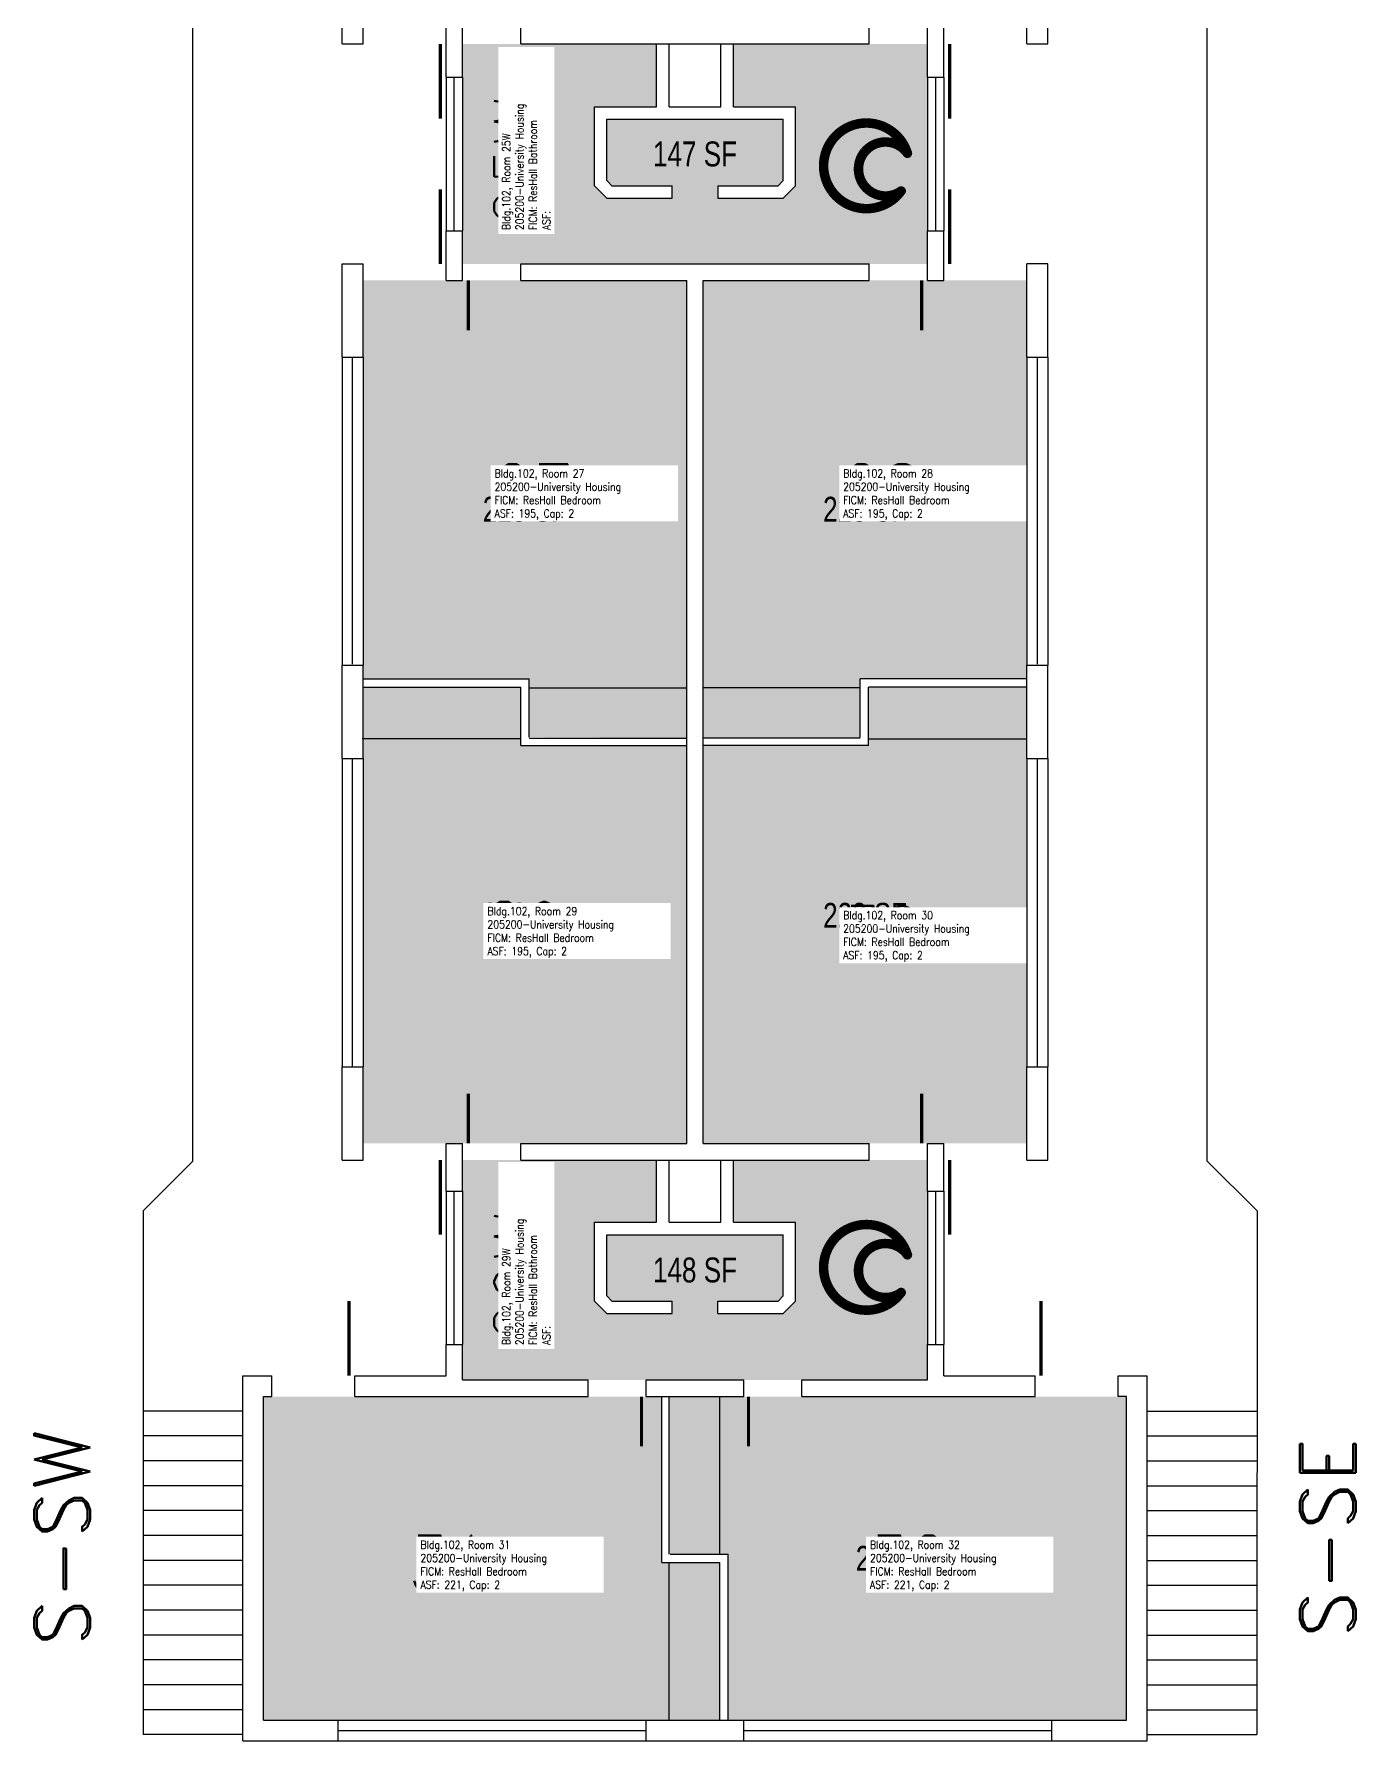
# Model space of a CAD drawing. Header units: inches. Extents: x -101 to 536, y 0 to 2108.
# Drawn here: x -101 to 536, y 0 to 823 of the extents above; entities that cross this region are included whole.
import ezdxf
from ezdxf.enums import TextEntityAlignment as Align

# ---------------------------------------------------------------- set-up
doc = ezdxf.new("R2010")
doc.units = ezdxf.units.IN
doc.header["$LTSCALE"] = 100
doc.header["$MEASUREMENT"] = 0
doc.layers.get('0').update_dxf_attribs({"linetype": 'CONTINUOUS'})
for name, color, linetype in [('A-DOOR', 2, 'CONTINUOUS'), ('A-GLAZ', 1, 'CONTINUOUS'), ('A-GLAZ-SILL', 2, 'CONTINUOUS'), ('A-IDEN-ICON', 4, 'CONTINUOUS'), ('A-IDEN-RNUM', 7, 'CONTINUOUS'), ('A-IDEN-SNUM', 4, 'CONTINUOUS'), ('A-IDEN-TEXT', 4, 'CONTINUOUS'), ('A-IDEN-VNUM', 4, 'CONTINUOUS'), ('A-SITE', 3, 'CONTINUOUS'), ('A-WALL', 5, 'CONTINUOUS'), ('AREA-TEXT', 3, 'CONTINUOUS'), ('Rooms-Category-Color', 7, 'CONTINUOUS'), ('Rooms-College-Color', 7, 'CONTINUOUS'), ('Rooms-Department-Color', 7, 'CONTINUOUS'), ('Rooms-Division-Color', 7, 'CONTINUOUS'), ('Rooms-Information', 7, 'CONTINUOUS')]:
    doc.layers.add(name, color=color, linetype=linetype)
doc.styles.add('AREA', font='arial.ttf', dxfattribs={"width": 0.75, "height": 24})
doc.styles.add('ROOMSNUMBER', font='TXT.SHX', dxfattribs={"height": 1})
doc.styles.add('ROOMVNUMBER', font='simplex.shx', dxfattribs={"width": 0.85})
doc.styles.add('TEXT', font='ROMAND')

# ---------------------------------------------------------------- blocks, each defined once
blk = doc.blocks.new('CPBATH')
at = {"const_width": 0.0127}
for points in [[(0.0571, 0.0168, 0.861492), (-0.0551, 0, 1)], [(0.0571, 0.0168, 0.729002), (-0.0084, -0.0042, 1)], [(-0.0551, 0, 0.726902), (0.0487, -0.0337, 1)], [(-0.0084, -0.0042, 0.609468), (0.0487, -0.0337, 1)]]:
    blk.add_lwpolyline(points, format="xyb", dxfattribs=at)
at = {"const_width": 0.00637}
for points in [[(0.0544, 0.0152, 1), (0.0599, 0.0184, 1)], [(0.0459, -0.0353, 1), (0.0515, -0.0321, 1)]]:
    blk.add_lwpolyline(points, format="xyb", close=True, dxfattribs=at)

msp = doc.modelspace()

# ---------------------------------------------------------------- hatches: boundary and pattern name
at = {"layer": 'Rooms-Category-Color', "true_color": 0x728ef3}
for points in [[(199.5, 818), (199.5, 787.69), (169.5, 787.69), (169.5, 749.69), (175.5, 743.69), (207, 743.69), (207, 749.69), (177.99, 749.69), (175.5, 752.18), (175.5, 781.69), (260.5, 781.69), (260.5, 752.18), (258.01, 749.69), (229, 749.69), (229, 743.69), (260.5, 743.69), (266.5, 749.69), (266.5, 787.69), (236.5, 787.69), (236.5, 818), (302, 818), (330, 818), (330, 802), (330, 728), (330, 712), (302, 712), (134, 712), (106, 712), (106, 728), (106, 802), (106, 818), (134, 818)], [(58, 704), (134, 704), (214, 704), (214, 483.43), (138.08, 483.89), (138.08, 511.89), (58, 511.89), (58, 667)], [(297.65, 511.89), (297.65, 483.43), (222, 483.43), (222, 704), (302, 704), (378, 704), (378, 667), (378, 511.89)], [(134.08, 479.89), (134.08, 507.89), (58, 507.89), (58, 473.5), (58, 325), (58, 288), (134, 288), (214, 288), (214, 479.89)], [(378, 507.89), (301.65, 507.89), (301.65, 479.89), (222, 479.89), (222, 288), (302, 288), (378, 288), (378, 325), (378, 473.5)], [(106, 191), (106, 174), (166.5, 174), (194.5, 174), (241.5, 174), (269.5, 174), (330, 174), (330, 191), (330, 265), (330, 280), (302, 280), (236.5, 280), (236.5, 250), (266.5, 250), (266.5, 212), (260.5, 206), (229, 206), (229, 212), (258.01, 212), (260.5, 214.49), (260.5, 244), (175.5, 244), (175.5, 214.49), (177.99, 212), (207, 212), (207, 206), (175.5, 206), (169.5, 212), (169.5, 250), (199.5, 250), (199.5, 280), (134, 280), (106, 280), (106, 265)], [(14, 166), (10, 166), (10, 10), (46, 10), (194.5, 10), (230, 10), (230, 86), (202, 86), (202, 166), (166.5, 166), (54, 166)], [(422, 166), (382, 166), (269.5, 166), (241.5, 166), (205.54, 166), (205.54, 90), (234, 90), (234, 10), (390, 10), (426, 10), (426, 166)]]:
    msp.add_hatch(color=171, dxfattribs=at).paths.add_polyline_path(points)
at = {"layer": 'Rooms-College-Color', "true_color": 0xadadad}
for points in [[(199.5, 818), (199.5, 787.69), (169.5, 787.69), (169.5, 749.69), (175.5, 743.69), (207, 743.69), (207, 749.69), (177.99, 749.69), (175.5, 752.18), (175.5, 781.69), (260.5, 781.69), (260.5, 752.18), (258.01, 749.69), (229, 749.69), (229, 743.69), (260.5, 743.69), (266.5, 749.69), (266.5, 787.69), (236.5, 787.69), (236.5, 818), (302, 818), (330, 818), (330, 802), (330, 728), (330, 712), (302, 712), (134, 712), (106, 712), (106, 728), (106, 802), (106, 818), (134, 818)], [(58, 704), (134, 704), (214, 704), (214, 483.43), (138.08, 483.89), (138.08, 511.89), (58, 511.89), (58, 667)], [(297.65, 511.89), (297.65, 483.43), (222, 483.43), (222, 704), (302, 704), (378, 704), (378, 667), (378, 511.89)], [(134.08, 479.89), (134.08, 507.89), (58, 507.89), (58, 473.5), (58, 325), (58, 288), (134, 288), (214, 288), (214, 479.89)], [(378, 507.89), (301.65, 507.89), (301.65, 479.89), (222, 479.89), (222, 288), (302, 288), (378, 288), (378, 325), (378, 473.5)], [(106, 191), (106, 174), (166.5, 174), (194.5, 174), (241.5, 174), (269.5, 174), (330, 174), (330, 191), (330, 265), (330, 280), (302, 280), (236.5, 280), (236.5, 250), (266.5, 250), (266.5, 212), (260.5, 206), (229, 206), (229, 212), (258.01, 212), (260.5, 214.49), (260.5, 244), (175.5, 244), (175.5, 214.49), (177.99, 212), (207, 212), (207, 206), (175.5, 206), (169.5, 212), (169.5, 250), (199.5, 250), (199.5, 280), (134, 280), (106, 280), (106, 265)], [(14, 166), (10, 166), (10, 10), (46, 10), (194.5, 10), (230, 10), (230, 86), (202, 86), (202, 166), (166.5, 166), (54, 166)], [(422, 166), (382, 166), (269.5, 166), (241.5, 166), (205.54, 166), (205.54, 90), (234, 90), (234, 10), (390, 10), (426, 10), (426, 166)]]:
    msp.add_hatch(color=253, dxfattribs=at).paths.add_polyline_path(points)
at = {"layer": 'Rooms-Department-Color', "true_color": 0x604aed}
for points in [[(199.5, 818), (199.5, 787.69), (169.5, 787.69), (169.5, 749.69), (175.5, 743.69), (207, 743.69), (207, 749.69), (177.99, 749.69), (175.5, 752.18), (175.5, 781.69), (260.5, 781.69), (260.5, 752.18), (258.01, 749.69), (229, 749.69), (229, 743.69), (260.5, 743.69), (266.5, 749.69), (266.5, 787.69), (236.5, 787.69), (236.5, 818), (302, 818), (330, 818), (330, 802), (330, 728), (330, 712), (302, 712), (134, 712), (106, 712), (106, 728), (106, 802), (106, 818), (134, 818)], [(58, 704), (134, 704), (214, 704), (214, 483.43), (138.08, 483.89), (138.08, 511.89), (58, 511.89), (58, 667)], [(297.65, 511.89), (297.65, 483.43), (222, 483.43), (222, 704), (302, 704), (378, 704), (378, 667), (378, 511.89)], [(134.08, 479.89), (134.08, 507.89), (58, 507.89), (58, 473.5), (58, 325), (58, 288), (134, 288), (214, 288), (214, 479.89)], [(378, 507.89), (301.65, 507.89), (301.65, 479.89), (222, 479.89), (222, 288), (302, 288), (378, 288), (378, 325), (378, 473.5)], [(106, 191), (106, 174), (166.5, 174), (194.5, 174), (241.5, 174), (269.5, 174), (330, 174), (330, 191), (330, 265), (330, 280), (302, 280), (236.5, 280), (236.5, 250), (266.5, 250), (266.5, 212), (260.5, 206), (229, 206), (229, 212), (258.01, 212), (260.5, 214.49), (260.5, 244), (175.5, 244), (175.5, 214.49), (177.99, 212), (207, 212), (207, 206), (175.5, 206), (169.5, 212), (169.5, 250), (199.5, 250), (199.5, 280), (134, 280), (106, 280), (106, 265)], [(14, 166), (10, 166), (10, 10), (46, 10), (194.5, 10), (230, 10), (230, 86), (202, 86), (202, 166), (166.5, 166), (54, 166)], [(422, 166), (382, 166), (269.5, 166), (241.5, 166), (205.54, 166), (205.54, 90), (234, 90), (234, 10), (390, 10), (426, 10), (426, 166)]]:
    msp.add_hatch(color=173, dxfattribs=at).paths.add_polyline_path(points)
at = {"layer": 'Rooms-Division-Color', "true_color": 0x604aed}
for points in [[(199.5, 818), (199.5, 787.69), (169.5, 787.69), (169.5, 749.69), (175.5, 743.69), (207, 743.69), (207, 749.69), (177.99, 749.69), (175.5, 752.18), (175.5, 781.69), (260.5, 781.69), (260.5, 752.18), (258.01, 749.69), (229, 749.69), (229, 743.69), (260.5, 743.69), (266.5, 749.69), (266.5, 787.69), (236.5, 787.69), (236.5, 818), (302, 818), (330, 818), (330, 802), (330, 728), (330, 712), (302, 712), (134, 712), (106, 712), (106, 728), (106, 802), (106, 818), (134, 818)], [(58, 704), (134, 704), (214, 704), (214, 483.43), (138.08, 483.89), (138.08, 511.89), (58, 511.89), (58, 667)], [(297.65, 511.89), (297.65, 483.43), (222, 483.43), (222, 704), (302, 704), (378, 704), (378, 667), (378, 511.89)], [(134.08, 479.89), (134.08, 507.89), (58, 507.89), (58, 473.5), (58, 325), (58, 288), (134, 288), (214, 288), (214, 479.89)], [(378, 507.89), (301.65, 507.89), (301.65, 479.89), (222, 479.89), (222, 288), (302, 288), (378, 288), (378, 325), (378, 473.5)], [(106, 191), (106, 174), (166.5, 174), (194.5, 174), (241.5, 174), (269.5, 174), (330, 174), (330, 191), (330, 265), (330, 280), (302, 280), (236.5, 280), (236.5, 250), (266.5, 250), (266.5, 212), (260.5, 206), (229, 206), (229, 212), (258.01, 212), (260.5, 214.49), (260.5, 244), (175.5, 244), (175.5, 214.49), (177.99, 212), (207, 212), (207, 206), (175.5, 206), (169.5, 212), (169.5, 250), (199.5, 250), (199.5, 280), (134, 280), (106, 280), (106, 265)], [(14, 166), (10, 166), (10, 10), (46, 10), (194.5, 10), (230, 10), (230, 86), (202, 86), (202, 166), (166.5, 166), (54, 166)], [(422, 166), (382, 166), (269.5, 166), (241.5, 166), (205.54, 166), (205.54, 90), (234, 90), (234, 10), (390, 10), (426, 10), (426, 166)]]:
    msp.add_hatch(color=173, dxfattribs=at).paths.add_polyline_path(points)

# ---------------------------------------------------------------- linework, layer by layer
at = {"layer": 'A-DOOR'}
for p, q in [((138.17, 507.62), (214.06, 507.62)), ((297.57, 507.62), (221.67, 507.62)), ((134.17, 483.11), (57.67, 483.11)), ((301.57, 483.11), (378.06, 483.11)), ((230, 90), (230, 166)), ((205.54, 10), (205.54, 86))]:
    msp.add_line(p, q, dxfattribs=at)
for points in [[(95.25, 818, 1.5, 1.5, 0), (95.25, 782, 0, 0, 0), (94.5, 782, 0, 0, -0.414214), (60, 819.5, 0, 0, -0.414214)], [(340.75, 818, 1.5, 1.5, 0), (340.75, 782, 0, 0, 0), (341.5, 782, 0, 0, 0.414214), (376, 819.5, 0, 0, 0.414214)], [(95.25, 712, 1.5, 1.5, 0), (95.25, 748, 0, 0, 0), (94.5, 748, 0, 0, 0.414214), (60, 710.5, 0, 0, 0.414214)], [(340.75, 712, 1.5, 1.5, 0), (340.75, 748, 0, 0, 0), (341.5, 748, 0, 0, -0.414214), (376, 710.5, 0, 0, -0.414214)], [(108.75, 704, 1.5, 1.5, 0), (108.75, 680, 0, 0, 0), (108, 680, 0, 0, 0.414214), (132, 704, 0, 0, 0.414214)], [(327.25, 704, 1.5, 1.5, 0), (327.25, 680, 0, 0, 0), (328, 680, 0, 0, -0.414214), (304, 704, 0, 0, -0.414214)], [(108.75, 288, 1.5, 1.5, 0), (108.75, 312, 0, 0, 0), (108, 312, 0, 0, -0.414214), (132, 288, 0, 0, -0.414214)], [(327.25, 288, 1.5, 1.5, 0), (327.25, 312, 0, 0, 0), (328, 312, 0, 0, 0.414214), (304, 288, 0, 0, 0.414214)], [(95.25, 280, 1.5, 1.5, 0), (95.25, 244, 0, 0, 0), (94.5, 244, 0, 0, -0.414214), (60, 281.5, 0, 0, -0.414214)], [(340.75, 280, 1.5, 1.5, 0), (340.75, 244, 0, 0, 0), (341.5, 244, 0, 0, 0.414214), (376, 281.5, 0, 0, 0.414214)], [(51.25, 176, 1.5, 1.5, 0), (51.25, 212, 0, 0, 0), (50.5, 212, 0, 0, 0.414214), (16, 174.5, 0, 0, 0.414214)], [(384.75, 176, 1.5, 1.5, 0), (384.75, 212, 0, 0, 0), (385.5, 212, 0, 0, -0.414214), (420, 174.5, 0, 0, -0.414214)], [(192.25, 166, 1.5, 1.5, 0), (192.25, 142, 0, 0, 0), (193, 142, 0, 0, -0.414214), (169, 166, 0, 0, -0.414214)], [(243.75, 166, 1.5, 1.5, 0), (243.75, 142, 0, 0, 0), (243, 142, 0, 0, 0.414214), (267, 166, 0, 0, 0.414214)]]:
    msp.add_lwpolyline(points, format="xyseb", dxfattribs=at)
at = {"layer": 'A-GLAZ'}
for p, q in [((102, 728), (102, 802)), ((334, 728), (334, 802)), ((53, 519), (53, 667)), ((383, 519), (383, 667)), ((53, 325), (53, 473)), ((383, 325), (383, 473)), ((102, 191), (102, 265)), ((334, 191), (334, 265)), ((46, 5), (194.5, 5)), ((241.5, 5), (390, 5))]:
    msp.add_line(p, q, dxfattribs=at)
at = {"layer": 'A-GLAZ-SILL'}
for p, q in [((98, 802), (98, 728)), ((106, 802), (106, 728)), ((330, 802), (330, 728)), ((338, 802), (338, 728)), ((48, 667), (48, 518.5)), ((58, 667), (58, 518.5)), ((378, 667), (378, 518.5)), ((388, 667), (388, 518.5)), ((48, 473.5), (48, 325)), ((58, 473.5), (58, 325)), ((378, 473.5), (378, 325)), ((388, 473.5), (388, 325)), ((98, 265), (98, 191)), ((106, 265), (106, 191)), ((330, 265), (330, 191)), ((338, 265), (338, 191)), ((46, 10), (194.5, 10)), ((241.5, 10), (390, 10)), ((46, 0), (194.5, 0)), ((241.5, 0), (390, 0))]:
    msp.add_line(p, q, dxfattribs=at)
at = {"layer": 'A-SITE'}
for p, q in [((-24, 279.48), (-24, 1828.11)), ((-24, 279.48), (-24, 1828.11)), ((464.87, 279.48), (464.87, 1828.11)), ((464.87, 279.48), (464.87, 1828.11)), ((-24.03, 316.07), (-24, 316.07)), ((464.91, 316.07), (464.87, 316.07)), ((-48, 255.48), (-24, 279.48)), ((488.87, 255.48), (464.87, 279.48)), ((-48, 255.48), (-47.92, 3)), ((488.87, 255.48), (488.8, 3)), ((0, 159), (-47.92, 159)), ((436, 159), (488.8, 159)), ((0, 147), (-47.92, 147)), ((436, 147), (488.8, 147)), ((0, 135), (-47.92, 135)), ((436, 135), (488.8, 135)), ((0, 123), (-47.92, 123)), ((436, 123), (488.8, 123)), ((0, 111), (-47.92, 111)), ((436, 111), (488.8, 111)), ((0, 99), (-47.92, 99)), ((436, 99), (488.8, 99)), ((0, 87), (-47.92, 87)), ((436, 87), (488.8, 87)), ((0, 75), (-47.92, 75)), ((436, 75), (488.8, 75)), ((0, 63), (-47.92, 63)), ((436, 63), (488.8, 63)), ((0, 51), (-47.92, 51)), ((436, 51), (488.8, 51)), ((0, 39), (-47.92, 39)), ((436, 39), (488.8, 39)), ((0, 27), (-47.92, 27)), ((436, 27), (488.8, 27)), ((0, 15), (-47.92, 15)), ((436, 15), (488.8, 15)), ((0, 3), (-47.92, 3)), ((436, 3), (488.8, 3))]:
    msp.add_line(p, q, dxfattribs=at)
at = {"layer": 'A-WALL'}
for p, q in [((48, 818), (48, 863)), ((58, 818), (58, 863)), ((378, 818), (378, 863)), ((388, 818), (388, 863)), ((98, 802), (98, 826)), ((106, 802), (106, 826)), ((134, 818), (134, 826)), ((302, 818), (302, 826)), ((330, 802), (330, 826)), ((338, 802), (338, 826)), ((48, 818), (58, 818)), ((134, 818), (302, 818)), ((199.5, 787.69), (199.5, 817.69)), ((205.5, 787.69), (205.5, 817.69)), ((230.5, 787.69), (230.5, 817.69)), ((236.5, 787.69), (236.5, 817.69)), ((378, 818), (388, 818)), ((98, 802), (106, 802)), ((330, 802), (338, 802)), ((169.5, 749.69), (169.5, 787.69)), ((169.5, 787.69), (199.5, 787.69)), ((175.5, 752.18), (175.5, 781.69)), ((175.5, 781.69), (260.5, 781.69)), ((205.5, 787.69), (230.5, 787.69)), ((236.5, 787.69), (266.5, 787.69)), ((260.5, 752.18), (260.5, 781.69)), ((266.5, 749.69), (266.5, 787.69)), ((169.5, 749.69), (175.5, 743.69)), ((175.5, 752.18), (177.99, 749.69)), ((177.99, 749.69), (207, 749.69)), ((207, 743.69), (207, 749.69)), ((229, 749.69), (229, 743.69)), ((229, 749.69), (258.01, 749.69)), ((260.5, 752.18), (258.01, 749.69)), ((266.5, 749.69), (260.5, 743.69)), ((175.5, 743.69), (207, 743.69)), ((229, 743.69), (260.5, 743.69)), ((98, 728), (106, 728)), ((98, 704), (98, 728)), ((106, 704), (106, 728)), ((330, 728), (338, 728)), ((330, 704), (330, 728)), ((338, 704), (338, 728)), ((48, 712), (58, 712)), ((48, 667), (48, 712)), ((58, 667), (58, 712)), ((134, 712), (302, 712)), ((134, 704), (134, 712)), ((302, 704), (302, 712)), ((378, 667), (378, 712)), ((388, 712), (378, 712)), ((388, 667), (388, 712)), ((98, 704), (106, 704)), ((134, 704), (214, 704)), ((214, 288), (214, 704)), ((222, 704), (302, 704)), ((222, 288), (222, 704)), ((330, 704), (338, 704)), ((48, 667), (58, 667)), ((378, 667), (388, 667)), ((48, 473.5), (48, 518.5)), ((48, 518.5), (58, 518.5)), ((58, 473.5), (58, 518.5)), ((378, 473.5), (378, 518.5)), ((378, 518.5), (388, 518.5)), ((388, 473.5), (388, 518.5)), ((58.08, 511.89), (138.08, 511.89)), ((138.08, 483.89), (138.08, 511.89)), ((297.65, 483.89), (297.65, 511.89)), ((377.65, 511.89), (297.65, 511.89)), ((58.08, 507.89), (134.08, 507.89)), ((134.08, 479.89), (134.08, 507.89)), ((301.65, 479.89), (301.65, 507.89)), ((377.65, 507.89), (301.65, 507.89)), ((134.08, 479.89), (213.74, 479.89)), ((138.08, 483.43), (213.74, 483.43)), ((297.65, 483.43), (222, 483.43)), ((301.65, 479.89), (222, 479.89)), ((48, 473.5), (58, 473.5)), ((378, 473.5), (388, 473.5)), ((48, 325), (58, 325)), ((48, 280), (48, 325)), ((58, 280), (58, 325)), ((378, 325), (388, 325)), ((378, 280), (378, 325)), ((388, 280), (388, 325)), ((98, 265), (98, 288)), ((98, 288), (106, 288)), ((106, 265), (106, 288)), ((134, 288), (214, 288)), ((134, 280), (134, 288)), ((222, 288), (302, 288)), ((302, 280), (302, 288)), ((330, 265), (330, 288)), ((330, 288), (338, 288)), ((338, 265), (338, 288)), ((48, 280), (58, 280)), ((48, 280), (58, 280)), ((134, 280), (302, 280)), ((199.5, 250), (199.5, 280)), ((205.5, 250), (205.5, 280)), ((230.5, 250), (230.5, 280)), ((236.5, 250), (236.5, 280)), ((378, 280), (388, 280)), ((98, 265), (106, 265)), ((330, 265), (338, 265)), ((169.5, 212), (169.5, 250)), ((169.5, 250), (199.5, 250)), ((205.5, 250), (230.5, 250)), ((236.5, 250), (266.5, 250)), ((266.5, 212), (266.5, 250)), ((175.5, 214.49), (175.5, 244)), ((175.5, 244), (260.5, 244)), ((260.5, 214.49), (260.5, 244)), ((175.5, 214.49), (177.99, 212)), ((260.5, 214.49), (258.01, 212)), ((169.5, 212), (175.5, 206)), ((175.5, 206), (207, 206)), ((177.99, 212), (207, 212)), ((207, 206), (207, 212)), ((229, 212), (258.01, 212)), ((229, 206), (229, 212)), ((229, 206), (260.5, 206)), ((266.5, 212), (260.5, 206)), ((98, 191), (106, 191)), ((98, 176), (98, 191)), ((106, 174), (106, 191)), ((330, 191), (338, 191)), ((330, 174), (330, 191)), ((338, 176), (338, 191)), ((0, 176), (14, 176)), ((0, 0), (0, 176)), ((14, 166), (14, 176)), ((54, 166), (54, 176)), ((54, 176), (98, 176)), ((106, 174), (166.5, 174)), ((166.5, 166), (166.5, 174)), ((194.5, 174), (241.5, 174)), ((194.5, 166), (194.5, 174)), ((241.5, 166), (241.5, 174)), ((269.5, 174), (330, 174)), ((269.5, 166), (269.5, 174)), ((338, 176), (382, 176)), ((382, 166), (382, 176)), ((422, 176), (436, 176)), ((422, 166), (422, 176)), ((436, 0), (436, 176)), ((10, 166), (14, 166)), ((10, 10), (10, 166)), ((54, 166), (166.5, 166)), ((194.5, 166), (241.5, 166)), ((202, 86), (202, 166)), ((205.54, 90), (205.54, 166)), ((269.5, 166), (382, 166)), ((426, 166), (422, 166)), ((426, 10), (426, 166)), ((202, 86), (230, 86)), ((206, 90), (234, 90)), ((230, 10), (230, 86)), ((234, 10), (234, 90)), ((10, 10), (46, 10)), ((46, 0), (46, 10)), ((194.5, 10), (241.5, 10)), ((194.5, 0), (194.5, 10)), ((241.5, 0), (241.5, 10)), ((390, 10), (426, 10)), ((390, 0), (390, 10)), ((0, 0), (46, 0)), ((0, 0), (1, 0)), ((0, 0), (1, 0)), ((194.5, 0), (241.5, 0)), ((390, 0), (436, 0))]:
    msp.add_line(p, q, dxfattribs=at)

# ---------------------------------------------------------------- block references
at = {"layer": 'A-IDEN-ICON', "xscale": 360, "yscale": 360, "zscale": 360, "rotation": 5.558422176117147e-11}
for p in [(299.81, 759.26), (299.81, 228.26)]:
    msp.add_blockref('CPBATH', p, dxfattribs=at)

# ---------------------------------------------------------------- texts
at = {"layer": 'A-IDEN-RNUM', "style": 'ROOMSNUMBER', "width": 0.85}
for s, p in [('0025-W0', (134.78, 761.04)), ('0029-W0', (134.78, 223.54))]:
    msp.add_text(s, height=1, rotation=90, dxfattribs=at).set_placement(p, align=Align.MIDDLE)
for s, p in [('0027-00', (140, 602)), ('0028-00', (308, 602)), ('0029-00', (136, 391)), ('0030-00', (308, 389)), ('0031-00', (99.36, 85.57)), ('0032-00', (320.93, 85.57))]:
    msp.add_text(s, height=1, dxfattribs=at).set_placement(p, align=Align.MIDDLE)
at = {"layer": 'A-IDEN-SNUM', "style": 'ROOMSNUMBER', "width": 0.85}
for s, p in [('10200025W0', (134.78, 761.04)), ('10200029W0', (134.78, 223.54))]:
    msp.add_text(s, height=1, rotation=90, dxfattribs=at).set_placement(p, align=Align.MIDDLE)
for s, p in [('1020002700', (140, 602)), ('1020002800', (308, 602)), ('1020002900', (136, 391)), ('1020003000', (308, 389)), ('1020003100', (99.36, 85.57)), ('1020003200', (320.93, 85.57))]:
    msp.add_text(s, height=1, dxfattribs=at).set_placement(p, align=Align.MIDDLE)
at = {"layer": 'A-IDEN-TEXT', "style": 'TEXT'}
for s, p in [('S-SW', (-87, 98)), ('S-SE', (523, 98))]:
    msp.add_text(s, height=27, rotation=90, dxfattribs=at).set_placement(p, align=Align.MIDDLE)
at = {"layer": 'A-IDEN-VNUM', "style": 'ROOMVNUMBER', "width": 0.85}
for s, p in [('25W', (134.78, 761.04)), ('29W', (134.78, 223.54))]:
    msp.add_text(s, height=27, rotation=90, dxfattribs=at).set_placement(p, align=Align.MIDDLE)
for s, p in [('27', (140, 602)), ('28', (308, 602)), ('29', (136, 391)), ('30', (308, 389)), ('31', (99.36, 85.57)), ('32', (320.93, 85.57))]:
    msp.add_text(s, height=27, dxfattribs=at).set_placement(p, align=Align.MIDDLE)
at = {"layer": 'AREA-TEXT', "style": 'AREA', "width": 0.75}
for s, p in [('147 SF', (218, 765)), ('223 SF', (136, 593.72)), ('223 SF', (300, 593.72)), ('223 SF', (136, 397.95)), ('223 SF', (300, 397.95)), ('148 SF', (218, 227)), ('223 SF', (120, 88)), ('223 SF', (315.77, 88))]:
    msp.add_text(s, height=12, dxfattribs=at).set_placement(p, align=Align.MIDDLE_CENTER)

# ---------------------------------------------------------------- next in the draw order: texts
at = {"layer": 'Rooms-Information', "char_height": 3.8571, "width": 86.4, "attachment_point": 7, "rotation": 90, "style": 'ROOMVNUMBER', "bg_fill": 3, "box_fill_scale": 1.5, "bg_fill_color": 256, "bg_fill_true_color": 13158600, "bg_fill_transparency": 0}
for s, insert in [('Bldg.102, Room 25W^M^J205200-University Housing^M^JFICM: ResHall Bathroom^M^JASF: ', (148.28, 728.26)), ('Bldg.102, Room 29W^M^J205200-University Housing^M^JFICM: ResHall Bathroom^M^JASF: ', (148.28, 190.76))]:
    msp.add_mtext(s, dxfattribs=dict(at, insert=insert))
at = {"layer": 'Rooms-Information', "char_height": 3.8571, "width": 86.4, "attachment_point": 7, "style": 'ROOMVNUMBER', "bg_fill": 3, "box_fill_scale": 1.5, "bg_fill_color": 256, "bg_fill_true_color": 13158600, "bg_fill_transparency": 0}
for s, insert in [('Bldg.102, Room 27^M^J205200-University Housing^M^JFICM: ResHall Bedroom^M^JASF: 195, Cap: 2', (121.42, 588.5)), ('Bldg.102, Room 28^M^J205200-University Housing^M^JFICM: ResHall Bedroom^M^JASF: 195, Cap: 2', (289.42, 588.5)), ('Bldg.102, Room 29^M^J205200-University Housing^M^JFICM: ResHall Bedroom^M^JASF: 195, Cap: 2', (117.97, 377.5)), ('Bldg.102, Room 30^M^J205200-University Housing^M^JFICM: ResHall Bedroom^M^JASF: 195, Cap: 2', (289.42, 375.5)), ('Bldg.102, Room 31^M^J205200-University Housing^M^JFICM: ResHall Bedroom^M^JASF: 221, Cap: 2', (85.69, 72.07)), ('Bldg.102, Room 32^M^J205200-University Housing^M^JFICM: ResHall Bedroom^M^JASF: 221, Cap: 2', (302.35, 72.07))]:
    msp.add_mtext(s, dxfattribs=dict(at, insert=insert))

doc.saveas('drawing.dxf')
